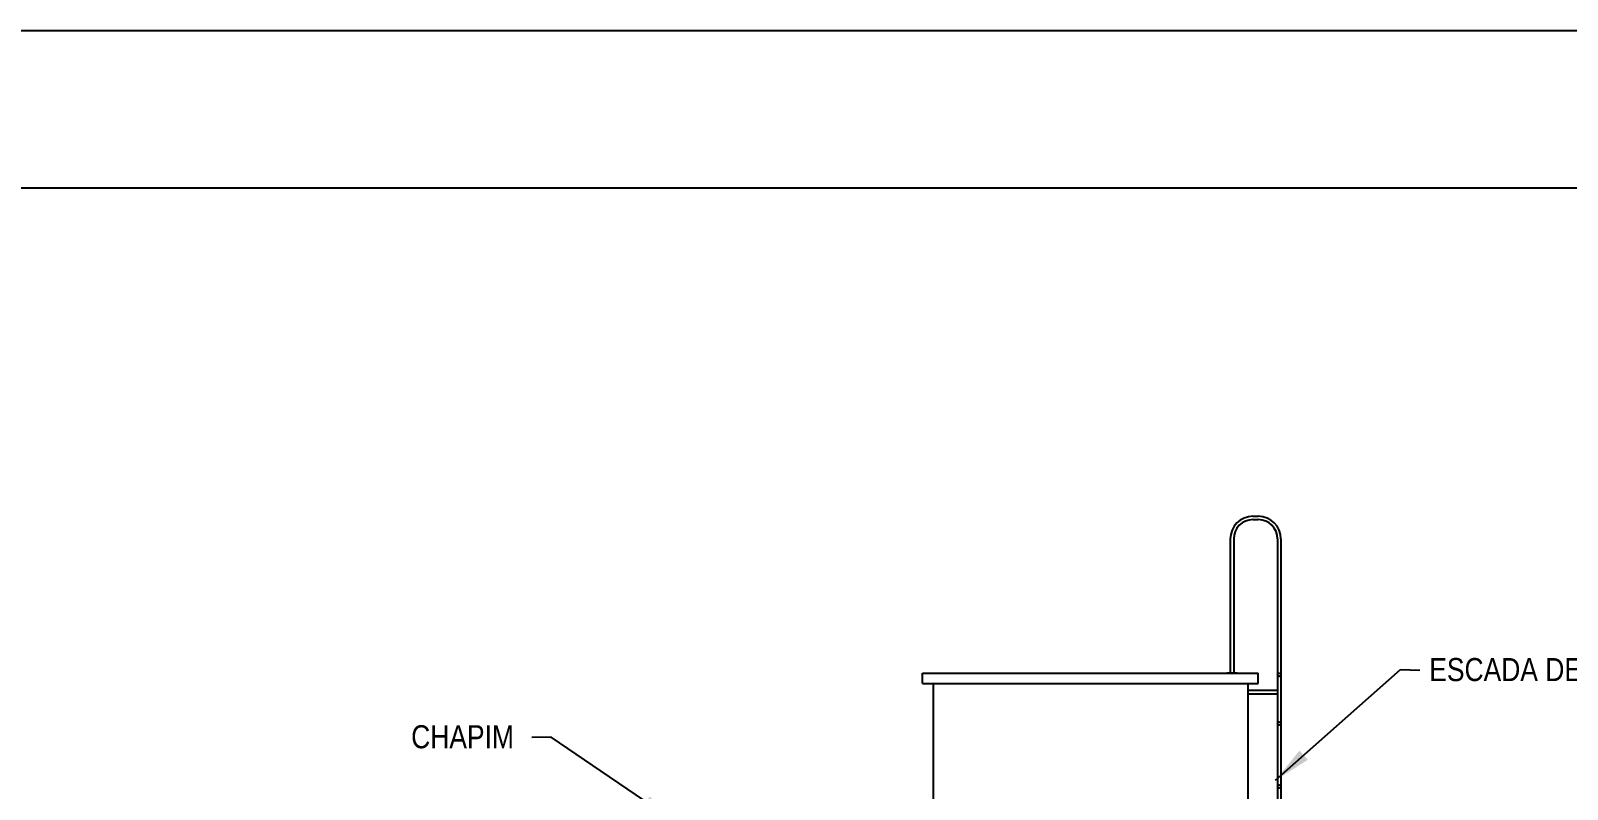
# Model space of a CAD drawing. Header units: millimetres. Extents: x -178 to 521, y -135 to 750.
# Drawn here: x -82.76 to -75.43, y 741.06 to 744.68 of the extents above; entities that cross this region are included whole.
import ezdxf

# ---------------------------------------------------------------- set-up
doc = ezdxf.new("R2010")
doc.units = ezdxf.units.MM
doc.header["$LTSCALE"] = 20
doc.header["$MEASUREMENT"] = 0
doc.layers.get('0').update_dxf_attribs({"linetype": 'CONTINUOUS'})
doc.layers.add('E-Cta-W', color=7, linetype='CONTINUOUS', lineweight=20)
doc.layers.add('V2', color=11, linetype='CONTINUOUS')
doc.styles.add('F2', font='ARIALN.TTF')
doc.dimstyles.get("Standard").update_dxf_attribs({"dimtxt": 0.18, "dimasz": 0.18, "dimexe": 0.18, "dimexo": 0.0625, "dimgap": 0.09, "dimtad": 0, "dimtih": 1, "dimtoh": 1, "dimdec": 4, "dimzin": 0, "dimdsep": 46, "dimtxsty": 'Standard', "dimcen": 0.09, "dimadec": 0, "dimazin": 0, "dimtfac": 1, "dimtdec": 4, "dimtofl": 0, "dimtmove": 0, "dimatfit": 3, "dimfxl": 1, "dimtolj": 1, "dimtzin": 0, "dimarcsym": 0})

msp = doc.modelspace()

# ---------------------------------------------------------------- linework, layer by layer
at = {"color": 2}
msp.add_lwpolyline([(-88.2733, 700.1302), (-25.9483, 700.1302), (-25.9483, 744.6802), (-88.2733, 744.6802)], close=True, dxfattribs=at)
at = {"color": 5, "linetype": 'Continuous'}
msp.add_lwpolyline([(-86.3983, 743.9302), (-26.6983, 743.9302), (-26.6983, 700.8802), (-86.3983, 700.8802)], close=True, dxfattribs=at)
at = {"layer": 'V2', "color": 8}
for p, q in [((-76.9304, 742.3643), (-76.9054, 742.3643)), ((-76.9304, 742.3483), (-76.9054, 742.3483)), ((-77.0384, 742.2563), (-77.0384, 741.6163)), ((-77.0224, 742.2563), (-77.0224, 741.6163)), ((-76.8134, 742.2563), (-76.8134, 737.3263)), ((-76.7974, 742.2563), (-76.7974, 737.3263)), ((-78.5054, 741.6163), (-76.9054, 741.6163)), ((-78.5054, 741.5663), (-78.5054, 741.6163)), ((-78.5054, 741.5663), (-76.9054, 741.5663)), ((-78.4554, 741.5663), (-78.4554, 740.9163)), ((-77.0554, 741.6173), (-77.0054, 741.6173)), ((-77.0554, 741.6163), (-77.0554, 741.6173)), ((-77.0554, 741.6163), (-77.0054, 741.6163)), ((-77.0054, 741.6163), (-77.0054, 741.6173)), ((-76.9554, 741.5663), (-76.9054, 741.5663)), ((-76.9554, 741.5663), (-76.9554, 740.9163)), ((-76.9554, 741.5513), (-76.9554, 741.5013)), ((-76.9554, 741.5513), (-76.9544, 741.5513)), ((-76.9544, 741.5513), (-76.9544, 741.5013)), ((-76.9054, 741.5663), (-76.9054, 741.6163)), ((-76.9554, 741.5343), (-76.8134, 741.5343)), ((-76.9554, 741.5183), (-76.8134, 741.5183)), ((-76.9554, 741.5013), (-76.9544, 741.5013))]:
    msp.add_line(p, q, dxfattribs=at)
for centre in [(-76.8054, 741.6083), (-76.8054, 741.3763), (-76.8054, 741.0763)]:
    msp.add_circle(centre, 0.008, dxfattribs=at)
for centre, radius, start, end in [((-76.9304, 742.2563), 0.108, 90, 180), ((-76.9054, 742.2563), 0.108, 0, 90), ((-76.9304, 742.2563), 0.092, 90, 180), ((-76.9054, 742.2563), 0.092, 0, 90)]:
    msp.add_arc(centre, radius, start, end, dxfattribs=at)

# ---------------------------------------------------------------- texts
at = {"color": 6, "style": 'F2'}
for s, p in [("ESCADA DE ACESSO PARA À CAIXA D'ÁGUA", (-76.0902, 741.5784)), ('CHAPIM', (-80.9424, 741.258))]:
    msp.add_text(s, height=0.11, dxfattribs=at).set_placement(p)

# ---------------------------------------------------------------- leaders
at = {"layer": 'E-Cta-W', "color": 4}
for points in [[(-76.8234, 741.1054), (-76.2279, 741.6329), (-76.1352, 741.6311)], [(-79.674, 740.9018), (-80.2746, 741.3112), (-80.3673, 741.3094)]]:
    msp.add_leader(points, dimstyle='Standard', dxfattribs=at)

doc.saveas('drawing.dxf')
